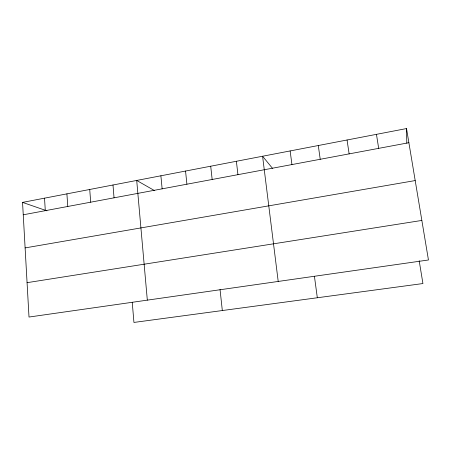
<?xml version="1.0" encoding="UTF-8"?>
<svg xmlns="http://www.w3.org/2000/svg" width="451" height="451" viewBox="0 0 451 451"><rect width="100%" height="100%" fill="white"/><g stroke="black" fill="none" stroke-linecap="round" stroke-linejoin="round"><path stroke-width="0.68" d="M22.55 202.392L406.52 128.563L428.45 259.979L29.005 317.047L22.55 202.392L46.932 210.831M23.249 214.794L408.882 142.713M25.115 247.909L415.196 180.569M27.071 282.67L421.848 220.432M154.496 190.593L136.704 180.445L147.325 300.146M272.46 168.296L262.578 156.243L278.211 281.447M419.176 260.712L422.931 283.549L133.941 322.437L132.239 302.26M376.461 134.347L378.677 148.362M347.056 140.002L349.13 153.881M318.288 145.532L320.227 159.288M314.437 276.378L317.324 297.761M290.134 150.944L291.944 164.57M236.38 161.278L237.948 174.667M210.707 166.216L212.167 179.487M220.032 289.446L222.326 310.542M185.553 171.053L186.9 184.205M160.889 175.794L162.135 188.834M112.992 185.006L114.041 197.826M89.732 189.476L90.69 202.189M66.911 193.862L67.78 206.473M44.525 198.169L45.303 210.673M406.52 128.563L406.802 143.181"/></g></svg>
